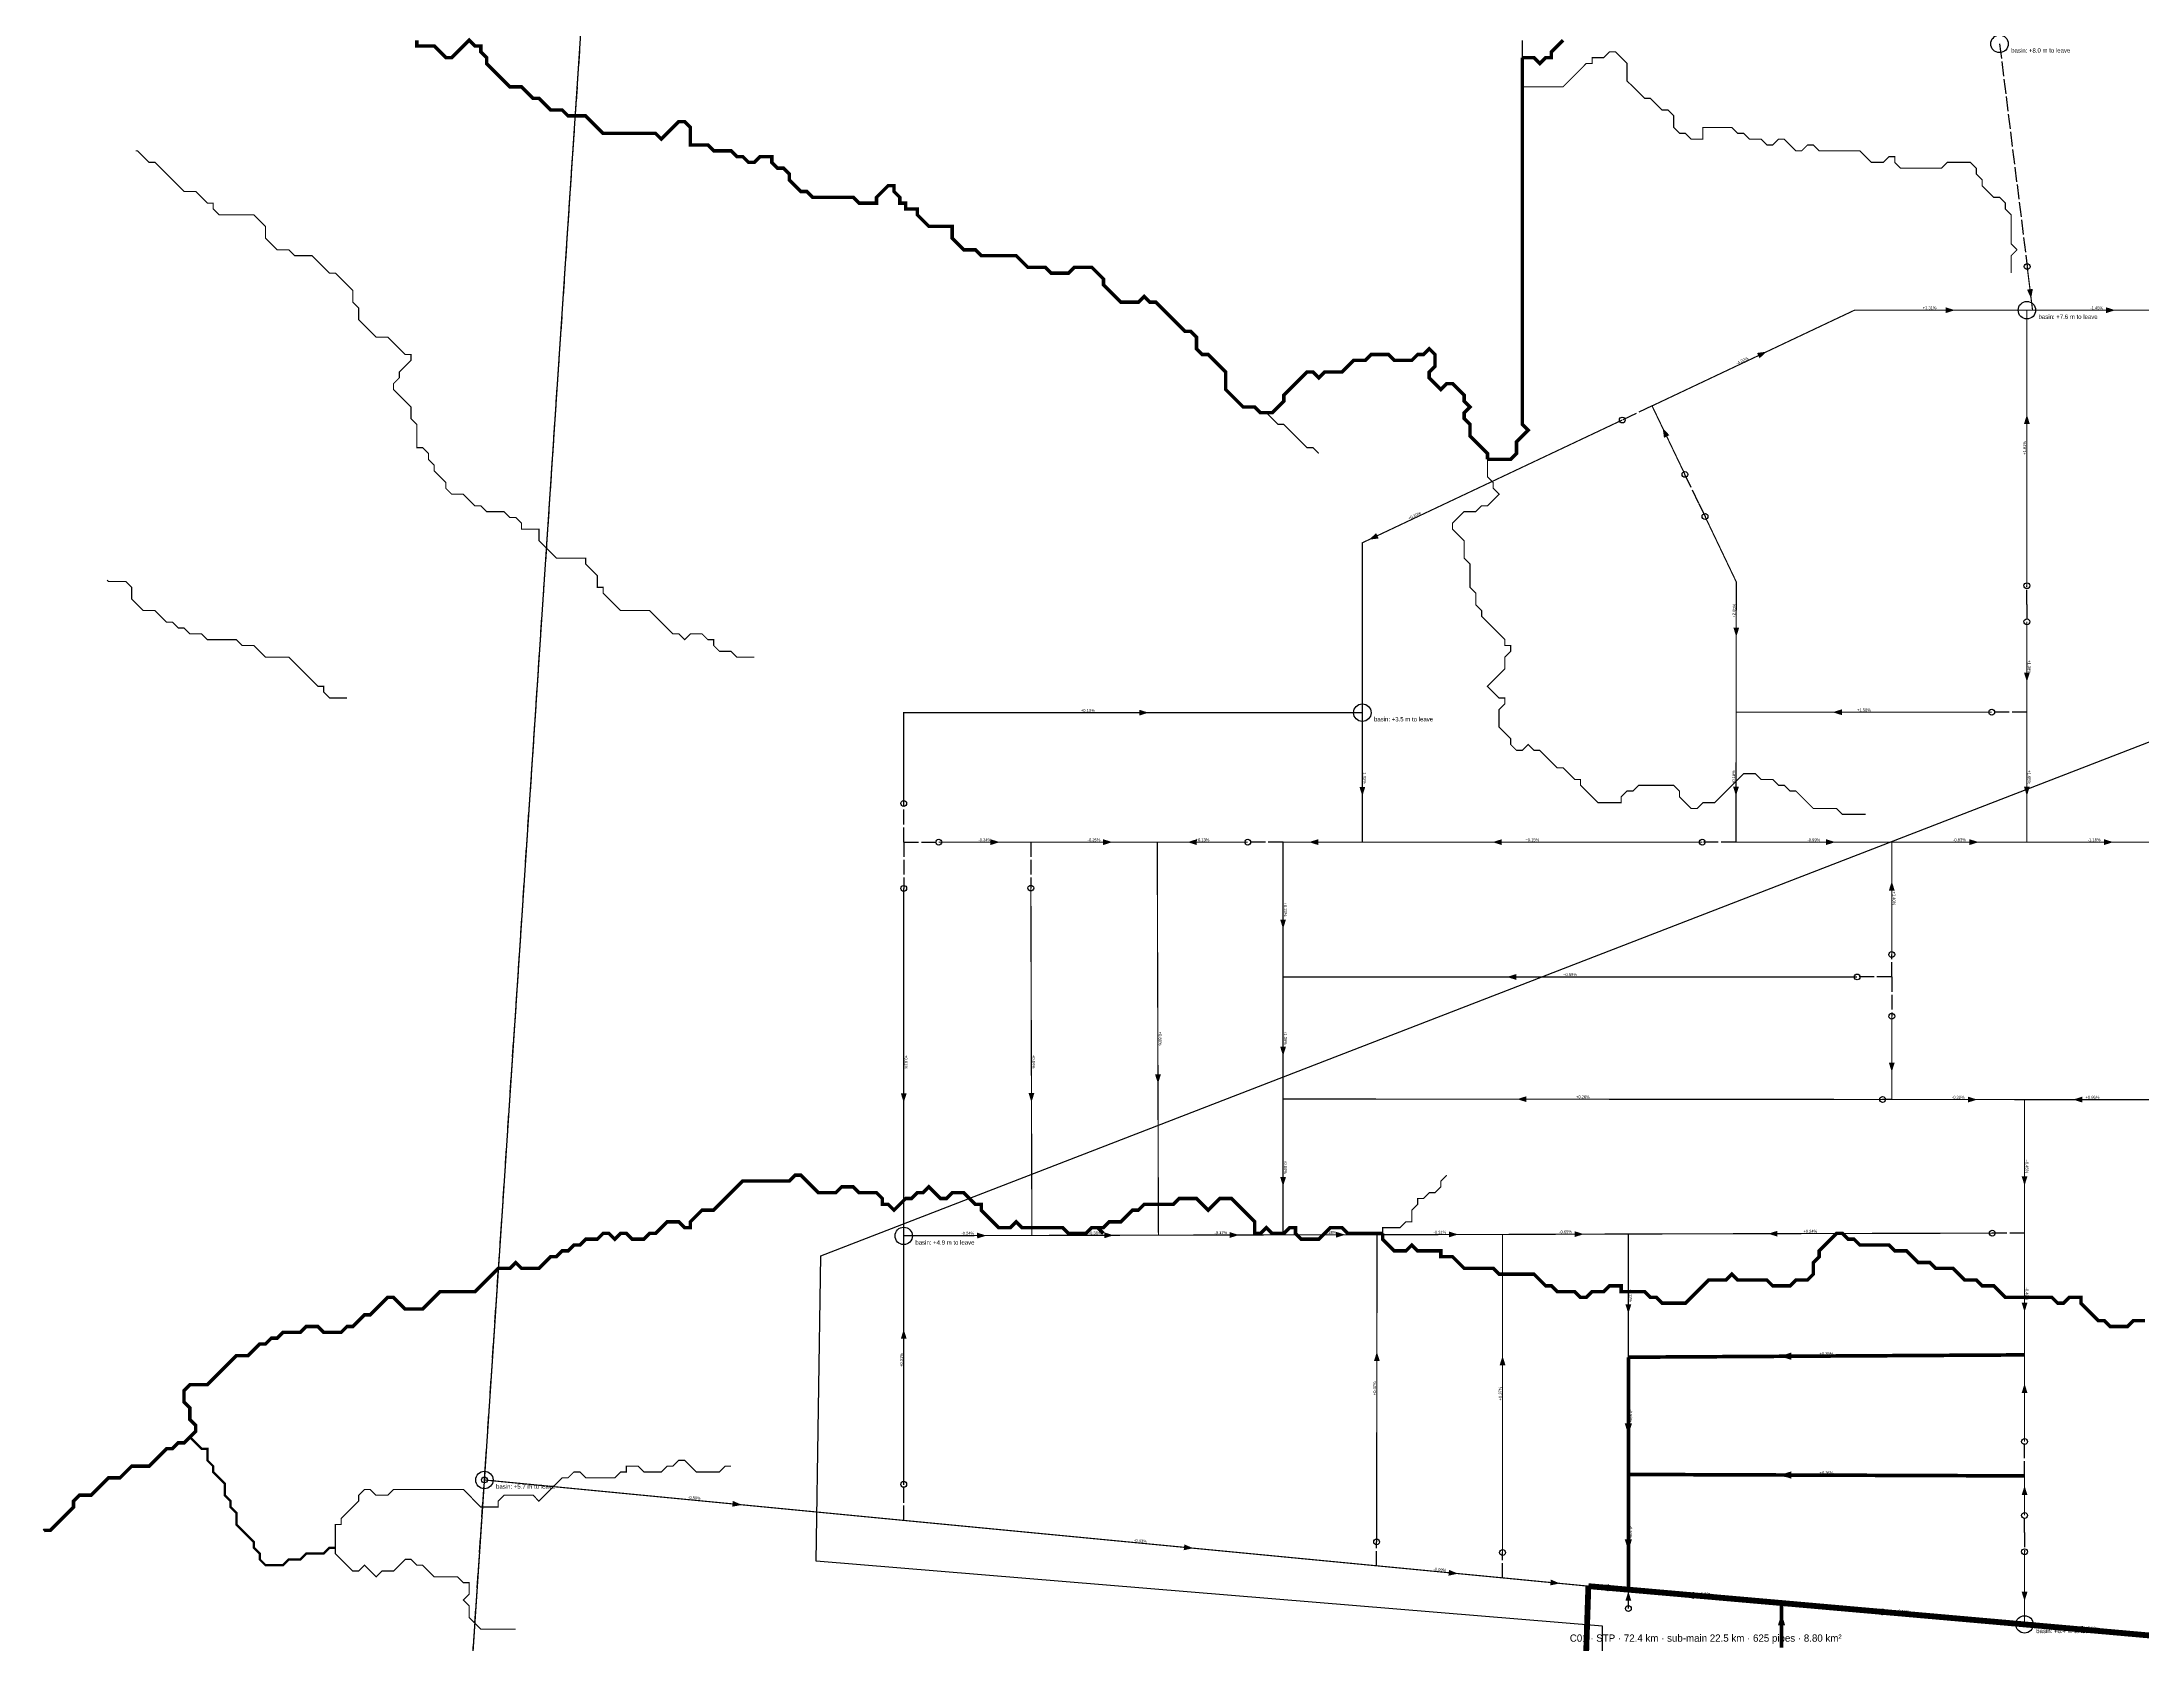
# Model space of a CAD drawing. Header units: metres. Extents: x 442821 to 452274, y 2561971 to 2571293.
# Drawn here: x 442821 to 444265, y 2564969 to 2566071 of the extents above; entities that cross this region are included whole.
import ezdxf
from ezdxf.enums import TextEntityAlignment as Align

# ---------------------------------------------------------------- set-up
doc = ezdxf.new("R2010")
doc.units = ezdxf.units.M
doc.header["$LTSCALE"] = 8
doc.linetypes.add('DASHDOT', pattern=[3.556, 2.54, -0.508, 0, -0.508])
doc.linetypes.add('DASHED', pattern=[1.524, 1.27, -0.254])
for name, color, linetype in [('A_ARROWS', 7, 'Continuous'), ('A_BASINS', 1, 'Continuous'), ('A_BRANCH', 7, 'Continuous'), ('A_BUILT_2006', 252, 'Continuous'), ('A_CATCH_LABEL', 7, 'Continuous'), ('A_CATCHMENTS', 7, 'Continuous'), ('A_ENVELOPE', 3, 'Continuous'), ('A_GRADIENT', 8, 'Continuous'), ('A_HEAD_GAP', 8, 'Continuous'), ('A_HEADS', 8, 'Continuous'), ('A_LATERAL', 7, 'Continuous'), ('A_STREAMS', 5, 'Continuous'), ('A_SUBMAIN', 7, 'Continuous')]:
    doc.layers.add(name, color=color, linetype=linetype)

msp = doc.modelspace()

# ---------------------------------------------------------------- linework, layer by layer
at = {"layer": 'A_ARROWS', "color": 1}
for points in [[(444188.8, 2565894.4), (444186, 2565900.5), (444190, 2565901)], [(444136.4, 2565886.4), (444130, 2565884.4), (444130, 2565888.4)], [(444246.7, 2565886.4), (444240.3, 2565884.4), (444240.3, 2565888.4)], [(444007, 2565857.9), (444002.1, 2565853.3), (444000.4, 2565857)], [(444185.9, 2565814.6), (444187.9, 2565808.2), (444183.9, 2565808.2)], [(443935.5, 2565805.4), (443940.1, 2565800.5), (443936.4, 2565798.7)], [(443733.5, 2565728.6), (443738.5, 2565733.1), (443740.2, 2565729.5)], [(443986.1, 2565661.8), (443984.1, 2565668.2), (443988.1, 2565668.2)], [(444185.9, 2565630.9), (444183.9, 2565637.3), (444187.9, 2565637.3)], [(443582, 2565609.7), (443575.6, 2565607.7), (443575.6, 2565611.7)], [(444052.3, 2565610), (444058.7, 2565612), (444058.7, 2565608)], [(443729, 2565552.3), (443727, 2565558.7), (443731, 2565558.7)], [(443985.9, 2565552.5), (443983.9, 2565558.9), (443987.9, 2565558.9)], [(444185.9, 2565552.5), (444183.9, 2565558.9), (444187.9, 2565558.9)], [(443479.7, 2565520.7), (443473.3, 2565518.7), (443473.3, 2565522.7)], [(443557.2, 2565520.7), (443550.8, 2565518.7), (443550.8, 2565522.7)], [(443608.8, 2565520.7), (443615.2, 2565522.7), (443615.2, 2565518.7)], [(443692.3, 2565520.7), (443698.7, 2565522.7), (443698.7, 2565518.7)], [(443818.5, 2565520.7), (443824.9, 2565522.7), (443824.9, 2565518.7)], [(444054.2, 2565520.7), (444047.8, 2565518.7), (444047.8, 2565522.7)], [(444152.8, 2565520.7), (444146.4, 2565518.7), (444146.4, 2565522.7)], [(444245.3, 2565520.7), (444238.9, 2565518.7), (444238.9, 2565522.7)], [(444093, 2565493.8), (444095, 2565487.4), (444091, 2565487.4)], [(443674.5, 2565461.1), (443672.5, 2565467.5), (443676.5, 2565467.5)], [(443828.4, 2565428), (443834.8, 2565430), (443834.8, 2565426)], [(443674.5, 2565373.7), (443672.5, 2565380.1), (443676.5, 2565380.1)], [(443588.5, 2565354.6), (443586.5, 2565361), (443590.5, 2565361)], [(444093, 2565362.7), (444091, 2565369.1), (444095, 2565369.1)], [(443413.7, 2565341.6), (443411.7, 2565348), (443415.7, 2565348)], [(443501.5, 2565341.8), (443499.5, 2565348.2), (443503.5, 2565348.2)], [(443835.4, 2565344), (443841.8, 2565346), (443841.8, 2565342)], [(444151.8, 2565343.7), (444145.4, 2565341.7), (444145.4, 2565345.7)], [(444217.6, 2565343.7), (444224, 2565345.7), (444224, 2565341.7)], [(443674.5, 2565284.1), (443672.5, 2565290.5), (443676.5, 2565290.5)], [(444184.3, 2565284.6), (444182.3, 2565291), (444186.3, 2565291)], [(443470.6, 2565250.2), (443464.2, 2565248.2), (443464.1, 2565252.2)], [(443558, 2565250.4), (443551.6, 2565248.4), (443551.6, 2565252.4)], [(443644.2, 2565250.6), (443637.8, 2565248.6), (443637.8, 2565252.6)], [(443717.3, 2565250.8), (443710.9, 2565248.8), (443710.9, 2565252.8)], [(443794.9, 2565251), (443788.5, 2565249), (443788.5, 2565253)], [(443881.3, 2565251.2), (443874.9, 2565249.2), (443874.9, 2565253.2)], [(444008, 2565251.5), (444014.4, 2565253.5), (444014.4, 2565249.5)], [(443911.9, 2565196.5), (443909.9, 2565202.9), (443913.9, 2565202.9)], [(444184.3, 2565197.7), (444182.3, 2565204.1), (444186.3, 2565204.1)], [(443413.7, 2565185.7), (443415.7, 2565179.3), (443411.7, 2565179.3)], [(443739, 2565170.3), (443741, 2565163.9), (443737, 2565164)], [(443825.4, 2565167.5), (443827.4, 2565161.1), (443823.4, 2565161.1)], [(444015.9, 2565167.2), (444023.9, 2565169.8), (444023.9, 2565164.8)], [(444184.3, 2565148.4), (444186.3, 2565142), (444182.3, 2565142)], [(443911.9, 2565113.2), (443909.4, 2565121.2), (443914.4, 2565121.2)], [(444015.9, 2565085.6), (444023.9, 2565088.1), (444023.9, 2565083.1)], [(444184.3, 2565078.2), (444186.3, 2565071.8), (444182.3, 2565071.8)], [(443302.4, 2565065.1), (443295.8, 2565063.8), (443296.2, 2565067.8)], [(443612.7, 2565035.3), (443606.2, 2565033.9), (443606.6, 2565037.9)], [(443911.9, 2565033.5), (443909.4, 2565041.5), (443914.4, 2565041.5)], [(443794.8, 2565017.8), (443788.2, 2565016.4), (443788.6, 2565020.4)], [(443864.8, 2565011.1), (443858.2, 2565009.7), (443858.6, 2565013.7)], [(443890.4, 2565008.7), (443898.6, 2565010.5), (443898.2, 2565005.5)], [(443911.9, 2565005.6), (443913.9, 2564999.2), (443909.9, 2564999.2)], [(443949.1, 2565003.5), (443957.2, 2565005.3), (443956.8, 2565000.3)], [(444184.3, 2564998.9), (444182.3, 2565005.3), (444186.3, 2565005.3)], [(444017.2, 2564990.2), (444019.7, 2564982.3), (444014.7, 2564982.2)], [(444079.1, 2564992.1), (444087.2, 2564993.9), (444086.8, 2564989)], [(444216.4, 2564980.1), (444224.6, 2564981.9), (444224.1, 2564976.9)]]:
    msp.add_solid(points, dxfattribs=at)
at = {"layer": 'A_BASINS', "color": 1}
for centre in [(444167.1, 2566069.5), (444185.9, 2565886.4), (443729, 2565609.7), (443413.7, 2565250), (443125.4, 2565082.2), (444184.3, 2564982.9)]:
    msp.add_circle(centre, 6, dxfattribs=at)
at = {"layer": 'A_BRANCH', "color": 1, "const_width": 0.8}
for points in [[(444185.9, 2565697), (444185.9, 2565886.4)], [(443950.8, 2565773.5), (443928.2, 2565820.6)], [(444161.7, 2565610), (443986, 2565610)], [(444093, 2565443.4), (444093, 2565520.7)], [(443413.7, 2565488.9), (443413.7, 2565250.1)], [(443501.1, 2565489.1), (443501.8, 2565250.3)], [(444069.2, 2565428), (443674.5, 2565428)], [(444184.3, 2565108.6), (444184.3, 2565168.2)], [(444184.3, 2565032.9), (444184.3, 2564982.9)]]:
    msp.add_lwpolyline(points, dxfattribs=at)
at = {"layer": 'A_BRANCH', "color": 1, "linetype": 'DASHED', "const_width": 0.8}
for points in [[(443907.7, 2565810.9), (443729, 2565726.5), (443729, 2565609.7)], [(443413.7, 2565547.3), (443413.7, 2565609.7), (443729, 2565609.7)], [(443650.2, 2565520.7), (443588, 2565520.7)], [(443962.7, 2565520.7), (443729, 2565520.7)], [(444086.7, 2565343.8), (443674.5, 2565344.1)], [(443413.7, 2565079.2), (443413.7, 2565250.1)], [(443738.8, 2565039.6), (443739.1, 2565250.8)], [(443825.4, 2565032.3), (443825.4, 2565251)], [(444162.1, 2565251.9), (443911.9, 2565251.3)]]:
    msp.add_lwpolyline(points, dxfattribs=at)
at = {"layer": 'A_BUILT_2006', "color": 252}
msp.add_lwpolyline([(444422.4, 2563343.7), (444425.8, 2563359.7), (444354.3, 2563402.3), (444079.1, 2562950.6), (443944.5, 2563054.6), (443895.5, 2563534.9), (443894.2, 2564981.6), (443353.4, 2565026.3), (443356.8, 2565236.3), (445139.7, 2565926.1), (445353.1, 2566067)], dxfattribs=at)
at = {"layer": 'A_CATCHMENTS', "color": 1, "linetype": 'DASHED'}
msp.add_lwpolyline([(443922.9, 2562555.5), (443114.8, 2564922.9), (443209.9, 2566349), (444250.9, 2566757.8), (444822.5, 2567173.8), (445231.1, 2567163.3), (445231.1, 2567163.3), (445237.1, 2567172.3), (445244.5, 2567184.4), (445255, 2567200.2), (445266.2, 2567216), (445278.3, 2567231.8), (445291.3, 2567247.6), (445305, 2567263.4), (445319.7, 2567279.2), (445363.4, 2567324.2), (445388.2, 2567348.5), (445356, 2567395.9), (445444.1, 2567418.6), (445577.2, 2567680.1), (447425.1, 2567544.9)], dxfattribs=at)
at = {"layer": 'A_ENVELOPE', "color": 3}
msp.add_lwpolyline([(443922.9, 2562555.5), (443114.8, 2564922.9), (443209.9, 2566349), (444250.9, 2566757.8), (445002, 2567304.5), (445444.1, 2567418.6), (445577.2, 2567680.1), (447477.5, 2567541)], dxfattribs=at)
at = {"layer": 'A_HEAD_GAP', "color": 8, "linetype": 'DASHED'}
for points in [[(444167.1, 2566069.5), (444186.1, 2565916.4)], [(443928.2, 2565820.6), (443907.7, 2565810.9)], [(443960.4, 2565753.4), (443950.8, 2565773.5)], [(443960.4, 2565753.4), (443964.6, 2565744.6)], [(444185.9, 2565684.1), (444185.9, 2565697)], [(444185.9, 2565684.1), (444185.9, 2565672.2)], [(444185.9, 2565610), (444161.7, 2565610)], [(443413.7, 2565520.7), (443413.7, 2565547.3)], [(443413.7, 2565520.7), (443413.7, 2565488.9)], [(443413.7, 2565520.7), (443437.8, 2565520.7)], [(443501, 2565520.7), (443501.1, 2565489.1)], [(443674.5, 2565520.7), (443650.2, 2565520.7)], [(443985.9, 2565520.7), (443962.7, 2565520.7)], [(444093, 2565428), (444093, 2565443.4)], [(444093, 2565428), (444069.2, 2565428)], [(444093, 2565428), (444093, 2565401)], [(444093, 2565343.8), (444086.7, 2565343.8)], [(444184.3, 2565251.9), (444162.1, 2565251.9)], [(444184.3, 2565085), (444184.3, 2565108.6)], [(443413.7, 2565054.4), (443413.7, 2565079.2)], [(444184.3, 2565046.1), (444184.3, 2565057.8)], [(444184.3, 2565046.1), (444184.3, 2565032.9)], [(443738.8, 2565023.2), (443738.8, 2565039.6)], [(443825.4, 2565014.9), (443825.4, 2565032.3)]]:
    msp.add_lwpolyline(points, dxfattribs=at)
at = {"layer": 'A_HEADS', "color": 1}
for centre in [(444186.1, 2565916.4), (443907.7, 2565810.9), (443950.8, 2565773.5), (443964.6, 2565744.6), (444185.9, 2565697), (444185.9, 2565672.2), (444161.7, 2565610), (443413.7, 2565547.3), (443437.8, 2565520.7), (443650.2, 2565520.7), (443962.7, 2565520.7), (443413.7, 2565488.9), (443501.1, 2565489.1), (444093, 2565443.4), (444069.2, 2565428), (444093, 2565401), (444086.7, 2565343.8), (444162.1, 2565251.9), (444184.3, 2565108.6), (443125.4, 2565082.2), (443413.7, 2565079.2), (444184.3, 2565057.8), (443738.8, 2565039.6), (443825.4, 2565032.3), (444184.3, 2565032.9), (443911.9, 2564993.8)]:
    msp.add_circle(centre, 2, dxfattribs=at)
at = {"layer": 'A_LATERAL', "color": 1, "linetype": 'DASHDOT', "const_width": 0.8}
for points in [[(444186.1, 2565916.4), (444189.8, 2565886.4)], [(443928.2, 2565820.6), (444053.6, 2565879.9)], [(444189.8, 2565886.4), (444277.9, 2565886.4)], [(443729, 2565609.7), (443729, 2565520.7)], [(443437.8, 2565520.7), (443501, 2565520.7)], [(443501, 2565520.7), (443588, 2565520.7)], [(443729, 2565520.7), (443674.5, 2565520.7)], [(443985.9, 2565520.7), (444093, 2565520.7)], [(444093, 2565520.7), (444185.9, 2565520.7)], [(444185.9, 2565520.7), (444278.2, 2565520.7)], [(444093, 2565343.8), (444184.3, 2565343.7)], [(443413.7, 2565250.1), (443501.8, 2565250.3)], [(443501.8, 2565250.3), (443588.8, 2565250.5)], [(443588.8, 2565250.5), (443674.5, 2565250.7)], [(443674.5, 2565250.7), (443739.1, 2565250.8)], [(443739.1, 2565250.8), (443825.4, 2565251)], [(443825.4, 2565251), (443911.9, 2565251.3)], [(443911.9, 2565251.3), (443911.9, 2565166.6)], [(444184.3, 2565251.9), (444184.3, 2565168.2)], [(443125.4, 2565082.2), (443413.7, 2565054.4)], [(443413.7, 2565054.4), (443738.8, 2565023.2)], [(443825.4, 2565014.9), (443884.4, 2565009.2)]]:
    msp.add_lwpolyline(points, dxfattribs=at)
at = {"layer": 'A_LATERAL', "color": 1, "const_width": 0.8}
for points in [[(444053.6, 2565879.9), (444067.4, 2565886.4), (444185.9, 2565886.4)], [(443964.6, 2565744.6), (443986.1, 2565699.6), (443986, 2565610)], [(444185.9, 2565672.2), (444185.9, 2565610)], [(444185.9, 2565610), (444185.9, 2565520.7)], [(443588, 2565520.7), (443588.8, 2565250.5)], [(443674.5, 2565428), (443674.5, 2565344.1)], [(444093, 2565401), (444093, 2565343.8)], [(443674.5, 2565344.1), (443674.5, 2565250.7)], [(444277.6, 2565343.6), (444184.3, 2565343.7)], [(444184.3, 2565057.8), (444184.3, 2565085)]]:
    msp.add_lwpolyline(points, dxfattribs=at)
at = {"layer": 'A_LATERAL', "color": 1, "linetype": 'DASHED', "const_width": 0.8}
for points in [[(444185.9, 2565886.4), (444189.8, 2565886.4)], [(443986, 2565610), (443985.9, 2565520.7)], [(443674.5, 2565520.7), (443674.5, 2565428)], [(444184.3, 2565343.7), (444184.3, 2565251.9)], [(443738.8, 2565023.2), (443825.4, 2565014.9)], [(443911.9, 2564993.8), (443911.9, 2565006.8)]]:
    msp.add_lwpolyline(points, dxfattribs=at)
at = {"layer": 'A_STREAMS', "color": 5}
for points, const_width in [([(443663, 2565815.9), (443659, 2565815.9), (443655, 2565819.9), (443651, 2565819.9), (443647, 2565819.9), (443643, 2565823.9), (443639, 2565827.9), (443635, 2565831.9), (443635, 2565835.9), (443635, 2565839.9), (443635, 2565843.9), (443631, 2565847.9), (443627, 2565851.9), (443623, 2565855.9), (443619, 2565855.9), (443615, 2565859.9), (443615, 2565863.9), (443615, 2565867.9), (443611, 2565871.9), (443607, 2565871.9), (443603, 2565875.9), (443599, 2565879.9), (443595, 2565883.9), (443591, 2565887.9), (443587, 2565891.9), (443583, 2565891.9), (443579, 2565895.9), (443575, 2565891.9), (443571, 2565891.9), (443567, 2565891.9), (443563, 2565891.9), (443559, 2565895.9), (443555, 2565899.9), (443551, 2565903.9), (443551, 2565907.9), (443547, 2565911.9), (443543, 2565915.9), (443539, 2565915.9), (443535, 2565915.9), (443531, 2565915.9), (443527, 2565911.9), (443523, 2565911.9), (443519, 2565911.9), (443515, 2565911.9), (443511, 2565915.9), (443507, 2565915.9), (443503, 2565915.9), (443499, 2565915.9), (443495, 2565919.9), (443491, 2565923.9), (443487, 2565923.9), (443483, 2565923.9), (443479, 2565923.9), (443475, 2565923.9), (443471, 2565923.9), (443467, 2565923.9), (443463, 2565927.9), (443459, 2565927.9), (443455, 2565927.9), (443451, 2565932), (443447, 2565936), (443447, 2565940), (443447, 2565944), (443443, 2565944), (443439, 2565944), (443435, 2565944), (443431, 2565944), (443427, 2565948), (443423, 2565952), (443423, 2565956), (443419, 2565956), (443415, 2565956), (443415, 2565960), (443411, 2565960), (443411, 2565964), (443407, 2565968), (443407, 2565972), (443403, 2565972), (443399, 2565968), (443395, 2565964), (443395, 2565960), (443391, 2565960), (443387, 2565960), (443383, 2565960), (443379, 2565964), (443375, 2565964), (443371, 2565964), (443367, 2565964), (443363, 2565964), (443359, 2565964), (443355, 2565964), (443351, 2565964), (443347, 2565968), (443343, 2565968), (443339, 2565972), (443335, 2565976), (443335, 2565980), (443331, 2565984), (443327, 2565984), (443323, 2565988), (443323, 2565992), (443319, 2565992), (443315, 2565992), (443311, 2565988), (443307, 2565988), (443303, 2565992), (443299, 2565992), (443295, 2565996), (443291, 2565996), (443287, 2565996), (443283, 2565996), (443279, 2566000), (443275, 2566000), (443271, 2566000), (443267, 2566000), (443267, 2566004), (443267, 2566008), (443267, 2566012), (443263, 2566016), (443259, 2566016), (443255, 2566012), (443251, 2566008), (443247, 2566004), (443243, 2566008), (443239, 2566008), (443235, 2566008), (443231, 2566008), (443227, 2566008), (443223, 2566008), (443219, 2566008), (443215, 2566008), (443211, 2566008), (443207, 2566008), (443203, 2566012), (443199, 2566016), (443195, 2566020), (443191, 2566020), (443186.9, 2566020), (443182.9, 2566020), (443178.9, 2566024), (443174.9, 2566024), (443170.9, 2566024), (443166.9, 2566028), (443162.9, 2566032), (443158.9, 2566032), (443154.9, 2566036), (443150.9, 2566040), (443146.9, 2566040), (443142.9, 2566040), (443138.9, 2566044), (443134.9, 2566048), (443130.9, 2566052), (443126.9, 2566056), (443126.9, 2566060), (443122.9, 2566064), (443122.9, 2566068), (443118.9, 2566068), (443114.9, 2566072), (443110.9, 2566068), (443106.9, 2566064), (443102.9, 2566060), (443098.9, 2566060), (443094.9, 2566064), (443090.9, 2566068), (443086.9, 2566068), (443082.9, 2566068), (443078.9, 2566068), (443078.9, 2566072)], 2.4), ([(443867, 2566072), (443863, 2566068), (443859, 2566064), (443859, 2566060), (443855, 2566060), (443851, 2566056), (443847, 2566060), (443843, 2566060), (443839, 2566060)], 2.4), ([(443839, 2566072), (443839, 2566068), (443839, 2566064), (443839, 2566060)], 0.8), ([(443839, 2566060), (443839, 2566056), (443839, 2566052), (443839, 2566048), (443839, 2566044), (443839, 2566040)], 2.4), ([(444175.1, 2565911.9), (444175.1, 2565915.9), (444175.1, 2565919.9), (444175.1, 2565923.9), (444179.1, 2565927.9), (444175.1, 2565932), (444175.1, 2565936), (444175.1, 2565940), (444175.1, 2565944), (444175.1, 2565948), (444175.1, 2565952), (444171.1, 2565956), (444171.1, 2565960), (444167.1, 2565964), (444163.1, 2565964), (444159.1, 2565968), (444155.1, 2565972), (444155.1, 2565976), (444151.1, 2565980), (444151.1, 2565984), (444147.1, 2565988), (444143.1, 2565988), (444139.1, 2565988), (444135.1, 2565988), (444131.1, 2565988), (444127.1, 2565984), (444123.1, 2565984), (444119.1, 2565984), (444115.1, 2565984), (444111.1, 2565984), (444107.1, 2565984), (444103.1, 2565984), (444099.1, 2565984), (444095.1, 2565988), (444095.1, 2565992), (444091.1, 2565992), (444087.1, 2565988), (444083.1, 2565988), (444079.1, 2565988), (444075.1, 2565992), (444071.1, 2565996), (444067.1, 2565996), (444063.1, 2565996), (444059.1, 2565996), (444055.1, 2565996), (444051.1, 2565996), (444047.1, 2565996), (444043.1, 2565996), (444039.1, 2566000), (444035.1, 2566000), (444031.1, 2565996), (444027.1, 2565996), (444023.1, 2566000), (444019.1, 2566004), (444015.1, 2566004), (444011.1, 2566000), (444007.1, 2566000), (444003.1, 2566004), (443999.1, 2566004), (443995.1, 2566004), (443991.1, 2566008), (443987.1, 2566008), (443983.1, 2566012), (443979.1, 2566012), (443975.1, 2566012), (443971.1, 2566012), (443967.1, 2566012), (443963.1, 2566012), (443963.1, 2566008), (443963.1, 2566004), (443959.1, 2566004), (443955.1, 2566004), (443951.1, 2566008), (443947.1, 2566008), (443943.1, 2566012), (443943.1, 2566016), (443943.1, 2566020), (443939.1, 2566024), (443935.1, 2566024), (443931.1, 2566028), (443927.1, 2566032), (443923.1, 2566032), (443919.1, 2566036), (443915.1, 2566040), (443911, 2566044), (443911, 2566048), (443911, 2566052), (443911, 2566056), (443907, 2566060), (443903, 2566064), (443899, 2566064), (443895, 2566060), (443891, 2566060), (443887, 2566060), (443887, 2566056), (443883, 2566056), (443879, 2566052), (443875, 2566048), (443871, 2566044), (443867, 2566040), (443863, 2566040), (443859, 2566040), (443855, 2566040), (443851, 2566040), (443847, 2566040), (443843, 2566040), (443839, 2566040)], 0.8), ([(443839, 2566040), (443839, 2566036), (443839, 2566032), (443839, 2566028), (443839, 2566024), (443839, 2566020), (443839, 2566016), (443839, 2566012), (443839, 2566008), (443839, 2566004), (443839, 2566000), (443839, 2565996), (443839, 2565992), (443839, 2565988), (443839, 2565984), (443839, 2565980), (443839, 2565976), (443839, 2565972), (443839, 2565968), (443839, 2565964), (443839, 2565960), (443839, 2565956), (443839, 2565952), (443839, 2565948), (443839, 2565944), (443839, 2565940), (443839, 2565936), (443839, 2565932), (443839, 2565927.9), (443839, 2565923.9), (443839, 2565919.9), (443839, 2565915.9), (443839, 2565911.9), (443839, 2565907.9), (443839, 2565903.9), (443839, 2565899.9), (443839, 2565895.9), (443839, 2565891.9), (443839, 2565887.9), (443839, 2565883.9), (443839, 2565879.9), (443839, 2565875.9), (443839, 2565871.9), (443839, 2565867.9), (443839, 2565863.9), (443839, 2565859.9), (443839, 2565855.9), (443839, 2565851.9), (443839, 2565847.9), (443839, 2565843.9), (443839, 2565839.9), (443839, 2565835.9), (443839, 2565831.9), (443839, 2565827.9), (443839, 2565823.9), (443839, 2565819.9), (443839, 2565815.9), (443839, 2565811.9), (443839, 2565807.9), (443843, 2565803.9), (443839, 2565799.9), (443835, 2565795.9), (443835, 2565791.9), (443835, 2565787.9), (443831, 2565783.9), (443827, 2565783.9), (443823, 2565783.9), (443819, 2565783.9), (443815, 2565783.9)], 2.4), ([(443311, 2565647.9), (443307, 2565647.9), (443303, 2565647.9), (443299, 2565647.9), (443295, 2565651.9), (443291, 2565651.9), (443287, 2565651.9), (443283, 2565655.9), (443283, 2565659.9), (443279, 2565659.9), (443275, 2565663.9), (443271, 2565663.9), (443267, 2565663.9), (443263, 2565659.9), (443259, 2565663.9), (443255, 2565663.9), (443251, 2565667.9), (443247, 2565671.9), (443243, 2565675.9), (443239, 2565679.9), (443235, 2565679.9), (443231, 2565679.9), (443227, 2565679.9), (443223, 2565679.9), (443219, 2565679.9), (443215, 2565683.9), (443211, 2565687.9), (443207, 2565691.9), (443207, 2565695.9), (443203, 2565695.9), (443203, 2565699.9), (443203, 2565703.9), (443199, 2565707.9), (443195, 2565711.9), (443195, 2565715.9), (443191, 2565715.9), (443186.9, 2565715.9), (443182.9, 2565715.9), (443178.9, 2565715.9), (443174.9, 2565715.9), (443170.9, 2565719.9), (443166.9, 2565723.9), (443162.9, 2565727.9), (443162.9, 2565731.9), (443162.9, 2565735.9), (443158.9, 2565735.9), (443154.9, 2565735.9), (443150.9, 2565735.9), (443150.9, 2565739.9), (443146.9, 2565743.9), (443142.9, 2565743.9), (443138.9, 2565747.9), (443134.9, 2565747.9), (443130.9, 2565747.9), (443126.9, 2565747.9), (443122.9, 2565751.9), (443118.9, 2565751.9), (443114.9, 2565755.9), (443110.9, 2565759.9), (443106.9, 2565759.9), (443102.9, 2565759.9), (443098.9, 2565763.9), (443098.9, 2565767.9), (443094.9, 2565771.9), (443090.9, 2565775.9), (443090.9, 2565779.9), (443086.9, 2565783.9), (443086.9, 2565787.9), (443082.9, 2565791.9), (443078.9, 2565791.9), (443078.9, 2565795.9), (443078.9, 2565799.9), (443078.9, 2565803.9), (443078.9, 2565807.9), (443074.9, 2565811.9), (443074.9, 2565815.9), (443074.9, 2565819.9), (443070.9, 2565823.9), (443066.9, 2565827.9), (443062.9, 2565831.9), (443062.9, 2565835.9), (443066.9, 2565839.9), (443066.9, 2565843.9), (443070.9, 2565847.9), (443074.9, 2565851.9), (443074.9, 2565855.9), (443070.9, 2565855.9), (443066.9, 2565859.9), (443062.9, 2565863.9), (443058.9, 2565867.9), (443054.9, 2565867.9), (443050.9, 2565867.9), (443046.9, 2565871.9), (443042.9, 2565875.9), (443038.9, 2565879.9), (443038.9, 2565883.9), (443038.9, 2565887.9), (443034.9, 2565891.9), (443034.9, 2565895.9), (443034.9, 2565899.9), (443030.9, 2565903.9), (443026.9, 2565907.9), (443022.9, 2565911.9), (443018.9, 2565911.9), (443014.9, 2565915.9), (443010.9, 2565919.9), (443006.9, 2565923.9), (443002.9, 2565923.9), (442998.9, 2565923.9), (442994.9, 2565923.9), (442990.9, 2565927.9), (442986.9, 2565927.9), (442982.9, 2565927.9), (442978.9, 2565932), (442974.9, 2565936), (442974.9, 2565940), (442974.9, 2565944), (442970.9, 2565948), (442966.9, 2565952), (442962.9, 2565952), (442958.9, 2565952), (442954.9, 2565952), (442950.9, 2565952), (442946.9, 2565952), (442942.9, 2565952), (442938.9, 2565956), (442938.9, 2565960), (442934.9, 2565960), (442930.9, 2565964), (442926.9, 2565968), (442922.9, 2565968), (442918.9, 2565968), (442914.9, 2565972), (442910.9, 2565976), (442906.9, 2565980), (442902.9, 2565984), (442898.9, 2565988), (442894.9, 2565988), (442890.9, 2565992), (442886.9, 2565996), (442885.7, 2565996)], 0.8), ([(443815, 2565783.9), (443815, 2565787.9), (443811, 2565791.9), (443807, 2565795.9), (443803, 2565799.9), (443803, 2565803.9), (443803, 2565807.9), (443799, 2565811.9), (443799, 2565815.9), (443803, 2565819.9), (443799, 2565823.9), (443799, 2565827.9), (443795, 2565831.9), (443791, 2565835.9), (443787, 2565835.9), (443783, 2565831.9), (443779, 2565835.9), (443775, 2565839.9), (443775, 2565843.9), (443779, 2565847.9), (443779, 2565851.9), (443779, 2565855.9), (443775, 2565859.9), (443771, 2565855.9), (443767, 2565855.9), (443763, 2565851.9), (443759, 2565851.9), (443755, 2565851.9), (443751, 2565851.9), (443747, 2565855.9), (443743, 2565855.9), (443739, 2565855.9), (443735, 2565855.9), (443731, 2565851.9), (443727, 2565851.9), (443723, 2565851.9), (443719, 2565847.9), (443715, 2565843.9), (443711, 2565843.9), (443707, 2565843.9), (443703, 2565843.9), (443699, 2565839.9), (443695, 2565843.9), (443691, 2565843.9), (443687, 2565839.9), (443683, 2565835.9), (443679, 2565831.9), (443675, 2565827.9), (443675, 2565823.9), (443671, 2565819.9), (443667, 2565815.9), (443663, 2565815.9)], 2.4), ([(443699, 2565787.9), (443695, 2565791.9), (443691, 2565791.9), (443687, 2565795.9), (443683, 2565799.9), (443679, 2565803.9), (443675, 2565807.9), (443671, 2565807.9), (443667, 2565811.9), (443663, 2565815.9)], 0.8), ([(444075.1, 2565539.8), (444071.1, 2565539.8), (444067.1, 2565539.8), (444063.1, 2565539.8), (444059.1, 2565539.8), (444055.1, 2565543.8), (444051.1, 2565543.8), (444047.1, 2565543.8), (444043.1, 2565543.8), (444039.1, 2565543.8), (444035.1, 2565547.8), (444031.1, 2565551.8), (444027.1, 2565555.8), (444023.1, 2565555.8), (444019.1, 2565559.8), (444015.1, 2565559.8), (444011.1, 2565563.8), (444007.1, 2565563.8), (444003.1, 2565563.8), (443999.1, 2565567.8), (443995.1, 2565567.8), (443991.1, 2565567.8), (443987.1, 2565563.8), (443983.1, 2565559.8), (443979.1, 2565555.8), (443975.1, 2565551.8), (443971.1, 2565547.8), (443967.1, 2565547.8), (443963.1, 2565547.8), (443959.1, 2565543.8), (443955.1, 2565543.8), (443951.1, 2565547.8), (443947.1, 2565551.8), (443947.1, 2565555.8), (443943.1, 2565559.8), (443939.1, 2565559.8), (443935.1, 2565559.8), (443931.1, 2565559.8), (443927.1, 2565559.8), (443923.1, 2565559.8), (443919.1, 2565559.8), (443915.1, 2565555.8), (443911, 2565555.8), (443907, 2565551.8), (443907, 2565547.8), (443903, 2565547.8), (443899, 2565547.8), (443895, 2565547.8), (443891, 2565547.8), (443887, 2565551.8), (443883, 2565555.8), (443879, 2565559.8), (443879, 2565563.8), (443875, 2565563.8), (443871, 2565567.8), (443867, 2565571.8), (443863, 2565571.8), (443859, 2565575.8), (443855, 2565579.8), (443851, 2565583.8), (443847, 2565583.8), (443843, 2565587.8), (443839, 2565583.8), (443835, 2565583.8), (443831, 2565587.8), (443831, 2565591.8), (443827, 2565595.8), (443823, 2565599.8), (443823, 2565603.8), (443823, 2565607.8), (443823, 2565611.8), (443827, 2565615.8), (443827, 2565619.8), (443823, 2565619.8), (443819, 2565623.8), (443815, 2565627.8), (443819, 2565631.8), (443823, 2565635.8), (443827, 2565639.8), (443827, 2565643.9), (443827, 2565647.9), (443831, 2565651.9), (443831, 2565655.9), (443827, 2565655.9), (443827, 2565659.9), (443823, 2565663.9), (443819, 2565667.9), (443815, 2565671.9), (443811, 2565675.9), (443811, 2565679.9), (443807, 2565683.9), (443807, 2565687.9), (443807, 2565691.9), (443803, 2565695.9), (443803, 2565699.9), (443803, 2565703.9), (443803, 2565707.9), (443803, 2565711.9), (443799, 2565715.9), (443799, 2565719.9), (443799, 2565723.9), (443799, 2565727.9), (443795, 2565731.9), (443791, 2565735.9), (443791, 2565739.9), (443795, 2565743.9), (443799, 2565747.9), (443803, 2565747.9), (443807, 2565747.9), (443811, 2565751.9), (443815, 2565751.9), (443819, 2565755.9), (443823, 2565759.9), (443819, 2565763.9), (443819, 2565767.9), (443815, 2565771.9), (443815, 2565775.9), (443815, 2565779.9), (443815, 2565783.9)], 0.8), ([(443030.9, 2565619.8), (443026.9, 2565619.8), (443022.9, 2565619.8), (443018.9, 2565619.8), (443014.9, 2565623.8), (443014.9, 2565627.8), (443010.9, 2565627.8), (443006.9, 2565631.8), (443002.9, 2565635.8), (442998.9, 2565639.8), (442994.9, 2565643.9), (442990.9, 2565647.9), (442986.9, 2565647.9), (442982.9, 2565647.9), (442978.9, 2565647.9), (442974.9, 2565647.9), (442970.9, 2565651.9), (442966.9, 2565655.9), (442962.9, 2565655.9), (442958.9, 2565655.9), (442954.9, 2565659.9), (442950.9, 2565659.9), (442946.9, 2565659.9), (442942.9, 2565659.9), (442938.9, 2565659.9), (442934.9, 2565659.9), (442930.9, 2565663.9), (442926.9, 2565663.9), (442922.9, 2565663.9), (442918.9, 2565667.9), (442914.9, 2565667.9), (442910.9, 2565671.9), (442906.9, 2565671.9), (442902.9, 2565675.9), (442898.9, 2565679.9), (442894.9, 2565679.9), (442890.9, 2565679.9), (442886.9, 2565683.9), (442882.9, 2565687.9), (442882.9, 2565691.9), (442882.9, 2565695.9), (442878.9, 2565699.9), (442874.9, 2565699.9), (442870.9, 2565699.9), (442866.9, 2565699.9), (442866, 2565700.8)], 0.8), ([(443547, 2565255.7), (443543, 2565255.7), (443539, 2565251.7), (443535, 2565251.7), (443531, 2565251.7), (443527, 2565251.7), (443523, 2565255.7), (443519, 2565255.7), (443515, 2565255.7), (443511, 2565255.7), (443507, 2565255.7), (443503, 2565255.7), (443499, 2565255.7), (443495, 2565255.7), (443491, 2565259.7), (443487, 2565255.7), (443483, 2565255.7), (443479, 2565255.7), (443475, 2565259.7), (443471, 2565263.7), (443467, 2565267.7), (443467, 2565271.7), (443463, 2565271.7), (443459, 2565275.7), (443455, 2565279.7), (443451, 2565279.7), (443447, 2565279.7), (443443, 2565275.7), (443439, 2565275.7), (443435, 2565279.7), (443431, 2565283.7), (443427, 2565279.7), (443423, 2565279.7), (443419, 2565275.7), (443415, 2565275.7), (443411, 2565271.7), (443407, 2565267.7), (443403, 2565271.7), (443399, 2565271.7), (443399, 2565275.7), (443395, 2565279.7), (443391, 2565279.7), (443387, 2565279.7), (443383, 2565279.7), (443379, 2565283.7), (443375, 2565283.7), (443371, 2565283.7), (443367, 2565279.7), (443363, 2565279.7), (443359, 2565279.7), (443355, 2565279.7), (443351, 2565283.7), (443347, 2565287.7), (443343, 2565291.7), (443339, 2565291.7), (443335, 2565287.7), (443331, 2565287.7), (443327, 2565287.7), (443323, 2565287.7), (443319, 2565287.7), (443315, 2565287.7), (443311, 2565287.7), (443307, 2565287.7), (443303, 2565287.7), (443299, 2565283.7), (443295, 2565279.7), (443291, 2565275.7), (443287, 2565271.7), (443283, 2565267.7), (443279, 2565267.7), (443275, 2565267.7), (443271, 2565263.7), (443267, 2565259.7), (443267, 2565255.7), (443263, 2565255.7), (443259, 2565259.7), (443255, 2565259.7), (443251, 2565259.7), (443247, 2565255.7), (443243, 2565251.7), (443239, 2565251.7), (443235, 2565247.7), (443231, 2565247.7), (443227, 2565247.7), (443223, 2565251.7), (443219, 2565251.7), (443215, 2565247.7), (443211, 2565251.7), (443207, 2565251.7), (443203, 2565247.7), (443199, 2565247.7), (443195, 2565247.7), (443191, 2565243.7), (443186.9, 2565243.7), (443182.9, 2565239.7), (443178.9, 2565239.7), (443174.9, 2565235.7), (443170.9, 2565235.7), (443166.9, 2565231.7), (443162.9, 2565227.7), (443158.9, 2565227.7), (443154.9, 2565227.7), (443150.9, 2565227.7), (443146.9, 2565231.7), (443142.9, 2565227.7), (443138.9, 2565227.7), (443134.9, 2565227.7), (443130.9, 2565223.7), (443126.9, 2565219.7), (443122.9, 2565215.7), (443118.9, 2565211.7), (443114.9, 2565211.7), (443110.9, 2565211.7), (443106.9, 2565211.7), (443102.9, 2565211.7), (443098.9, 2565211.7), (443094.9, 2565211.7), (443090.9, 2565207.7), (443086.9, 2565203.7), (443082.9, 2565199.7), (443078.9, 2565199.7), (443074.9, 2565199.7), (443070.9, 2565199.7), (443066.9, 2565203.7), (443062.9, 2565207.7), (443058.9, 2565207.7), (443054.9, 2565203.7), (443050.9, 2565199.7), (443046.9, 2565195.7), (443042.9, 2565195.7), (443038.9, 2565191.7), (443034.9, 2565187.7), (443030.9, 2565187.7), (443026.9, 2565183.7), (443022.9, 2565183.7), (443018.9, 2565183.7), (443014.9, 2565183.7), (443010.9, 2565187.7), (443006.9, 2565187.7), (443002.9, 2565187.7), (442998.9, 2565183.7), (442994.9, 2565183.7), (442990.9, 2565183.7), (442986.9, 2565183.7), (442982.9, 2565179.7), (442978.9, 2565179.7), (442974.9, 2565175.7), (442970.9, 2565175.7), (442966.9, 2565171.7), (442962.9, 2565167.7), (442958.9, 2565167.7), (442954.9, 2565167.7), (442950.9, 2565163.7), (442946.9, 2565159.7), (442942.9, 2565155.7), (442938.9, 2565151.7), (442934.9, 2565147.7), (442930.9, 2565147.7), (442926.9, 2565147.7), (442922.9, 2565147.7), (442918.9, 2565143.7), (442918.9, 2565139.7), (442918.9, 2565135.7), (442922.9, 2565131.7), (442922.9, 2565127.7), (442922.9, 2565123.7), (442926.9, 2565119.7), (442926.9, 2565115.7), (442922.9, 2565111.7)], 2.4), ([(443787, 2565291.7), (443783, 2565287.7), (443783, 2565283.7), (443779, 2565279.7), (443775, 2565279.7), (443771, 2565275.7), (443767, 2565275.7), (443767, 2565271.7), (443763, 2565267.7), (443763, 2565263.7), (443763, 2565259.7), (443759, 2565259.7), (443755, 2565255.7), (443751, 2565255.7), (443747, 2565255.7), (443743, 2565255.7), (443743, 2565251.7)], 0.8), ([(443743, 2565251.7), (443739, 2565251.7), (443735, 2565251.7), (443731, 2565251.7), (443727, 2565251.7), (443723, 2565251.7), (443719, 2565251.7), (443715, 2565255.7), (443711, 2565255.7), (443707, 2565255.7), (443703, 2565251.7), (443699, 2565247.7), (443695, 2565247.7), (443691, 2565247.7), (443687, 2565247.7), (443683, 2565251.7), (443683, 2565255.7), (443679, 2565255.7), (443675, 2565251.7), (443671, 2565251.7), (443667, 2565251.7), (443663, 2565255.7), (443659, 2565251.7), (443655, 2565251.7), (443655, 2565255.7), (443655, 2565259.7), (443651, 2565263.7), (443647, 2565267.7), (443643, 2565271.7), (443639, 2565275.7), (443635, 2565275.7), (443631, 2565275.7), (443627, 2565271.7), (443623, 2565267.7), (443619, 2565271.7), (443615, 2565275.7), (443611, 2565275.7), (443607, 2565275.7), (443603, 2565275.7), (443599, 2565271.7), (443595, 2565271.7), (443591, 2565271.7), (443587, 2565271.7), (443583, 2565271.7), (443579, 2565271.7), (443575, 2565267.7), (443571, 2565267.7), (443567, 2565263.7), (443563, 2565259.7), (443559, 2565259.7), (443555, 2565259.7), (443551, 2565255.7), (443547, 2565255.7)], 2.4), ([(443551, 2565251.7), (443547, 2565255.7)], 2.4), ([(444267.1, 2565191.7), (444263.1, 2565191.7), (444259.1, 2565191.7), (444255.1, 2565187.7), (444251.1, 2565187.7), (444247.1, 2565187.7), (444243.1, 2565187.7), (444239.1, 2565191.7), (444235.1, 2565191.7), (444231.1, 2565195.7), (444227.1, 2565199.7), (444223.1, 2565203.7), (444223.1, 2565207.7), (444219.1, 2565207.7), (444215.1, 2565207.7), (444211.1, 2565203.7), (444207.1, 2565203.7), (444203.1, 2565207.7), (444199.1, 2565207.7), (444195.1, 2565207.7), (444191.1, 2565207.7), (444187.1, 2565207.7), (444183.1, 2565207.7), (444179.1, 2565207.7), (444175.1, 2565207.7), (444171.1, 2565207.7), (444167.1, 2565211.7), (444163.1, 2565215.7), (444159.1, 2565215.7), (444155.1, 2565215.7), (444151.1, 2565219.7), (444147.1, 2565219.7), (444143.1, 2565219.7), (444139.1, 2565223.7), (444135.1, 2565227.7), (444131.1, 2565227.7), (444127.1, 2565227.7), (444123.1, 2565227.7), (444119.1, 2565231.7), (444115.1, 2565231.7), (444111.1, 2565231.7), (444107.1, 2565235.7), (444103.1, 2565239.7), (444099.1, 2565239.7), (444095.1, 2565239.7), (444091.1, 2565243.7), (444087.1, 2565243.7), (444083.1, 2565243.7), (444079.1, 2565243.7), (444075.1, 2565243.7), (444071.1, 2565243.7), (444067.1, 2565247.7), (444063.1, 2565247.7), (444059.1, 2565251.7), (444055.1, 2565251.7), (444051.1, 2565247.7), (444047.1, 2565243.7), (444043.1, 2565239.7), (444043.1, 2565235.7), (444039.1, 2565231.7), (444039.1, 2565227.7), (444039.1, 2565223.7), (444035.1, 2565219.7), (444031.1, 2565219.7), (444027.1, 2565219.7), (444023.1, 2565215.7), (444019.1, 2565215.7), (444015.1, 2565215.7), (444011.1, 2565215.7), (444007.1, 2565219.7), (444003.1, 2565219.7), (443999.1, 2565219.7), (443995.1, 2565219.7), (443991.1, 2565219.7), (443987.1, 2565219.7), (443983.1, 2565223.7), (443979.1, 2565219.7), (443975.1, 2565219.7), (443971.1, 2565219.7), (443967.1, 2565219.7), (443963.1, 2565215.7), (443959.1, 2565211.7), (443955.1, 2565207.7), (443951.1, 2565203.7), (443947.1, 2565203.7), (443943.1, 2565203.7), (443939.1, 2565203.7), (443935.1, 2565203.7), (443931.1, 2565207.7), (443927.1, 2565207.7), (443923.1, 2565211.7), (443919.1, 2565211.7), (443915.1, 2565211.7), (443911, 2565211.7), (443907, 2565211.7), (443907, 2565215.7), (443903, 2565215.7), (443899, 2565215.7), (443895, 2565211.7), (443891, 2565211.7), (443887, 2565211.7), (443883, 2565207.7), (443879, 2565207.7), (443875, 2565211.7), (443871, 2565211.7), (443867, 2565211.7), (443863, 2565211.7), (443859, 2565215.7), (443855, 2565215.7), (443851, 2565219.7), (443847, 2565223.7), (443843, 2565223.7), (443839, 2565223.7), (443835, 2565223.7), (443831, 2565223.7), (443827, 2565223.7), (443823, 2565223.7), (443819, 2565227.7), (443815, 2565227.7), (443811, 2565227.7), (443807, 2565227.7), (443803, 2565227.7), (443799, 2565227.7), (443795, 2565231.7), (443791, 2565235.7), (443787, 2565235.7), (443783, 2565235.7), (443783, 2565239.7), (443779, 2565239.7), (443775, 2565239.7), (443771, 2565239.7), (443767, 2565239.7), (443763, 2565243.7), (443759, 2565239.7), (443755, 2565239.7), (443751, 2565239.7), (443747, 2565243.7), (443743, 2565247.7), (443743, 2565251.7)], 2.4), ([(442922.9, 2565111.7), (442918.9, 2565107.7), (442914.9, 2565107.7), (442910.9, 2565103.7), (442906.9, 2565103.7), (442902.9, 2565099.7), (442898.9, 2565095.7), (442894.9, 2565091.7), (442890.9, 2565091.7), (442886.9, 2565091.7), (442882.9, 2565091.7), (442878.9, 2565087.7), (442874.9, 2565083.7), (442870.9, 2565083.7), (442866.9, 2565083.7), (442862.9, 2565079.7), (442858.9, 2565075.7), (442854.9, 2565071.7), (442850.9, 2565071.7), (442846.9, 2565071.7), (442842.9, 2565067.6), (442842.9, 2565063.6), (442838.9, 2565059.6), (442834.9, 2565055.6), (442830.9, 2565051.6), (442826.9, 2565047.6), (442822.9, 2565047.6), (442822.4, 2565047.2)], 2.4), ([(443022.9, 2565035.6), (443018.9, 2565035.6), (443014.9, 2565031.6), (443010.9, 2565031.6), (443006.9, 2565031.6), (443002.9, 2565031.6), (442998.9, 2565027.6), (442994.9, 2565027.6), (442990.9, 2565027.6), (442986.9, 2565023.6), (442982.9, 2565023.6), (442978.9, 2565023.6), (442974.9, 2565023.6), (442970.9, 2565027.6), (442970.9, 2565031.6), (442966.9, 2565035.6), (442966.9, 2565039.6), (442962.9, 2565043.6), (442958.9, 2565047.6), (442954.9, 2565051.6), (442954.9, 2565055.6), (442954.9, 2565059.6), (442950.9, 2565063.6), (442950.9, 2565067.6), (442946.9, 2565071.7), (442946.9, 2565075.7), (442946.9, 2565079.7), (442942.9, 2565083.7), (442938.9, 2565087.7), (442938.9, 2565091.7), (442934.9, 2565095.7), (442934.9, 2565099.7), (442934.9, 2565103.7), (442930.9, 2565103.7), (442926.9, 2565107.7), (442922.9, 2565111.7)], 1.6), ([(443295, 2565091.7), (443291, 2565091.7), (443287, 2565087.7), (443283, 2565087.7), (443279, 2565087.7), (443275, 2565087.7), (443271, 2565087.7), (443267, 2565091.7), (443263, 2565095.7), (443259, 2565095.7), (443255, 2565091.7), (443251, 2565091.7), (443247, 2565087.7), (443243, 2565087.7), (443239, 2565087.7), (443235, 2565087.7), (443231, 2565091.7), (443227, 2565091.7), (443223, 2565091.7), (443223, 2565087.7), (443219, 2565087.7), (443215, 2565083.7), (443211, 2565083.7), (443207, 2565083.7), (443203, 2565083.7), (443199, 2565083.7), (443195, 2565083.7), (443191, 2565087.7), (443186.9, 2565087.7), (443182.9, 2565083.7), (443178.9, 2565083.7), (443174.9, 2565079.7), (443170.9, 2565075.7), (443166.9, 2565071.7), (443162.9, 2565067.6), (443158.9, 2565071.7), (443154.9, 2565071.7), (443150.9, 2565071.7), (443146.9, 2565071.7), (443142.9, 2565071.7), (443138.9, 2565071.7), (443134.9, 2565067.6), (443134.9, 2565063.6), (443130.9, 2565063.6), (443126.9, 2565063.6), (443122.9, 2565063.6), (443118.9, 2565067.6), (443114.9, 2565071.7), (443110.9, 2565075.7), (443106.9, 2565075.7), (443102.9, 2565075.7), (443098.9, 2565075.7), (443094.9, 2565075.7), (443090.9, 2565075.7), (443086.9, 2565075.7), (443082.9, 2565075.7), (443078.9, 2565075.7), (443074.9, 2565075.7), (443070.9, 2565075.7), (443066.9, 2565075.7), (443062.9, 2565075.7), (443058.9, 2565071.7), (443054.9, 2565071.7), (443050.9, 2565071.7), (443046.9, 2565075.7), (443042.9, 2565075.7), (443038.9, 2565071.7), (443038.9, 2565067.6), (443034.9, 2565063.6), (443030.9, 2565059.6), (443026.9, 2565055.6), (443026.9, 2565051.6), (443022.9, 2565051.6), (443022.9, 2565047.6), (443022.9, 2565043.6), (443022.9, 2565039.6), (443022.9, 2565035.6)], 0.8), ([(443146.9, 2564979.6), (443142.9, 2564979.6), (443138.9, 2564979.6), (443134.9, 2564979.6), (443130.9, 2564979.6), (443126.9, 2564979.6), (443122.9, 2564979.6), (443118.9, 2564983.6), (443114.9, 2564987.6), (443114.9, 2564991.6), (443114.9, 2564995.6), (443110.9, 2564999.6), (443114.9, 2565003.6), (443114.9, 2565007.6), (443114.9, 2565011.6), (443110.9, 2565011.6), (443106.9, 2565015.6), (443102.9, 2565015.6), (443098.9, 2565015.6), (443094.9, 2565015.6), (443090.9, 2565015.6), (443086.9, 2565019.6), (443082.9, 2565023.6), (443078.9, 2565023.6), (443074.9, 2565027.6), (443070.9, 2565027.6), (443066.9, 2565023.6), (443062.9, 2565019.6), (443058.9, 2565019.6), (443054.9, 2565019.6), (443050.9, 2565015.6), (443046.9, 2565019.6), (443042.9, 2565023.6), (443038.9, 2565019.6), (443034.9, 2565019.6), (443030.9, 2565023.6), (443026.9, 2565027.6), (443022.9, 2565031.6), (443022.9, 2565035.6)], 0.8)]:
    msp.add_lwpolyline(points, dxfattribs=dict(at, const_width=const_width))
at = {"layer": 'A_SUBMAIN', "color": 1, "linetype": 'DASHED', "const_width": 2.5}
for points in [[(444184.3, 2565168.2), (443911.9, 2565166.6)], [(444184.3, 2565085), (443911.9, 2565086)], [(443911.9, 2565086), (443911.9, 2565006.8)]]:
    msp.add_lwpolyline(points, dxfattribs=at)
at = {"layer": 'A_SUBMAIN', "color": 1, "linetype": 'DASHDOT', "const_width": 2.5}
for points in [[(443911.9, 2565166.6), (443911.9, 2565086)], [(444017.2, 2564966.8), (444017.2, 2564997.6)]]:
    msp.add_lwpolyline(points, dxfattribs=at)
at = {"layer": 'A_TRUNK', "color": 1, "const_width": 4}
for points in [[(443884.4, 2565009.2), (443878.8, 2564839.9)], [(444017.2, 2564997.6), (443911.9, 2565006.8)]]:
    msp.add_lwpolyline(points, dxfattribs=at)
at = {"layer": 'A_TRUNK', "color": 1, "linetype": 'DASHED', "const_width": 4}
for points in [[(443911.9, 2565006.8), (443884.4, 2565009.2)], [(444276.9, 2564974.7), (444184.3, 2564982.9)]]:
    msp.add_lwpolyline(points, dxfattribs=at)
at = {"layer": 'A_TRUNK', "color": 1, "linetype": 'DASHDOT', "const_width": 4}
msp.add_lwpolyline([(444184.3, 2564982.9), (444171.9, 2564984), (444017.2, 2564997.6)], dxfattribs=at)

# ---------------------------------------------------------------- texts
at = {"layer": 'A_BASINS', "color": 1}
for s, p in [('basin: +8.0 m to leave', (444175.1, 2566063.5)), ('basin: +7.6 m to leave', (444193.9, 2565880.4)), ('basin: +3.5 m to leave', (443737, 2565603.7)), ('basin: +4.9 m to leave', (443421.7, 2565244)), ('basin: +5.7 m to leave', (443133.4, 2565076.2)), ('basin: +8.4 m to leave', (444192.3, 2564976.9))]:
    msp.add_text(s, height=3, dxfattribs=at).set_placement(p)
at = {"layer": 'A_CATCH_LABEL', "color": 1}
msp.add_text('C01 · STP · 72.4 km · sub-main 22.5 km · 625 pipes · 8.80 km²', height=5, dxfattribs=at).set_placement((443965.1, 2564973.5), align=Align.MIDDLE_CENTER)
at = {"layer": 'A_GRADIENT', "color": 1}
for s, p in [('+3.31%', (444119, 2565886.4)), ('-1.45%', (444233.9, 2565886.4)), ('+0.19%', (443540.2, 2565609.7)), ('-0.34%', (443469.4, 2565520.7)), ('-0.25%', (443544.5, 2565520.7)), ('-0.99%', (444039.4, 2565520.7)), ('-0.83%', (444139.5, 2565520.7)), ('-1.18%', (444232.1, 2565520.7))]:
    msp.add_text(s, height=2, dxfattribs=at).set_placement(p, align=Align.BOTTOM_CENTER)
for s, rotation, p in [('-4.22%', 25.2983, (443990.9, 2565850.2)), ('+1.91%', 90, (444185.9, 2565791.7)), ('+0.10%', 25.2983, (443765.6, 2565743.7)), ('+2.05%', 89.9124, (443986.1, 2565679.8)), ('+1.38%', -90, (444185.9, 2565641.1)), ('+1.58%', 360, (444073.9, 2565610)), ('-1.03%', -90, (443729, 2565565.2)), ('+0.18%', 89.9124, (443985.9, 2565565.4)), ('+1.65%', -89.9749, (444185.9, 2565565.4)), ('+0.13%', 360, (443619.1, 2565520.7)), ('+0.15%', 360, (443845.9, 2565520.7)), ('+0.23%', -90, (443674.5, 2565474.4)), ('+1.40%', 270.0001, (444093, 2565482)), ('+0.59%', 360, (443871.8, 2565428)), ('+0.80%', -89.8256, (443588.4, 2565385.6)), ('+1.39%', -90, (443674.5, 2565386.1)), ('+0.81%', -90, (443413.7, 2565369.5)), ('+0.84%', -89.8281, (443501.4, 2565369.7)), ('+0.26%', 359.95, (443880.6, 2565344)), ('-0.32%', -0.05, (444138.7, 2565343.7)), ('+0.86%', 359.95, (444231, 2565343.7)), ('+0.80%', -90, (443674.5, 2565297.4)), ('+0.45%', -90, (444184.3, 2565297.8)), ('-0.24%', 0.1383, (443457.7, 2565250.2)), ('-0.38%', 0.1383, (443545.3, 2565250.4)), ('-0.17%', 0.1383, (443631.7, 2565250.6)), ('-0.38%', 0.1383, (443706.8, 2565250.8)), ('-0.31%', 0.1383, (443782.3, 2565250.9)), ('-0.65%', 0.1383, (443868.7, 2565251.2)), ('+0.24%', 0.1383, (444037, 2565251.6)), ('-0.12%', -90, (443911.9, 2565208.9)), ('-0.48%', -90, (444184.3, 2565210.1)), ('+0.31%', 90, (443413.7, 2565164.6)), ('+0.35%', 0.3364, (444048.1, 2565167.4)), ('+0.47%', 89.9246, (443739, 2565145.2)), ('+0.37%', 90, (443825.4, 2565141.6)), ('-0.56%', -90, (443911.9, 2565126.3)), ('+0.36%', 359.7981, (444048.1, 2565085.5)), ('-0.50%', -5.4908, (443269.6, 2565068.3)), ('-0.43%', -5.4908, (443576.2, 2565038.8)), ('-0.10%', -90, (443911.9, 2565046.4)), ('-0.09%', -5.4908, (443782.1, 2565019)), ('+0.60%', 354.9933, (443964.6, 2565002.2)), ('-0.15%', 354.9933, (444100.8, 2564990.2)), ('+0.16%', 354.9442, (444230.6, 2564978.8))]:
    msp.add_text(s, height=2, rotation=rotation, dxfattribs=at).set_placement(p, align=Align.BOTTOM_CENTER)

doc.saveas('drawing.dxf')
